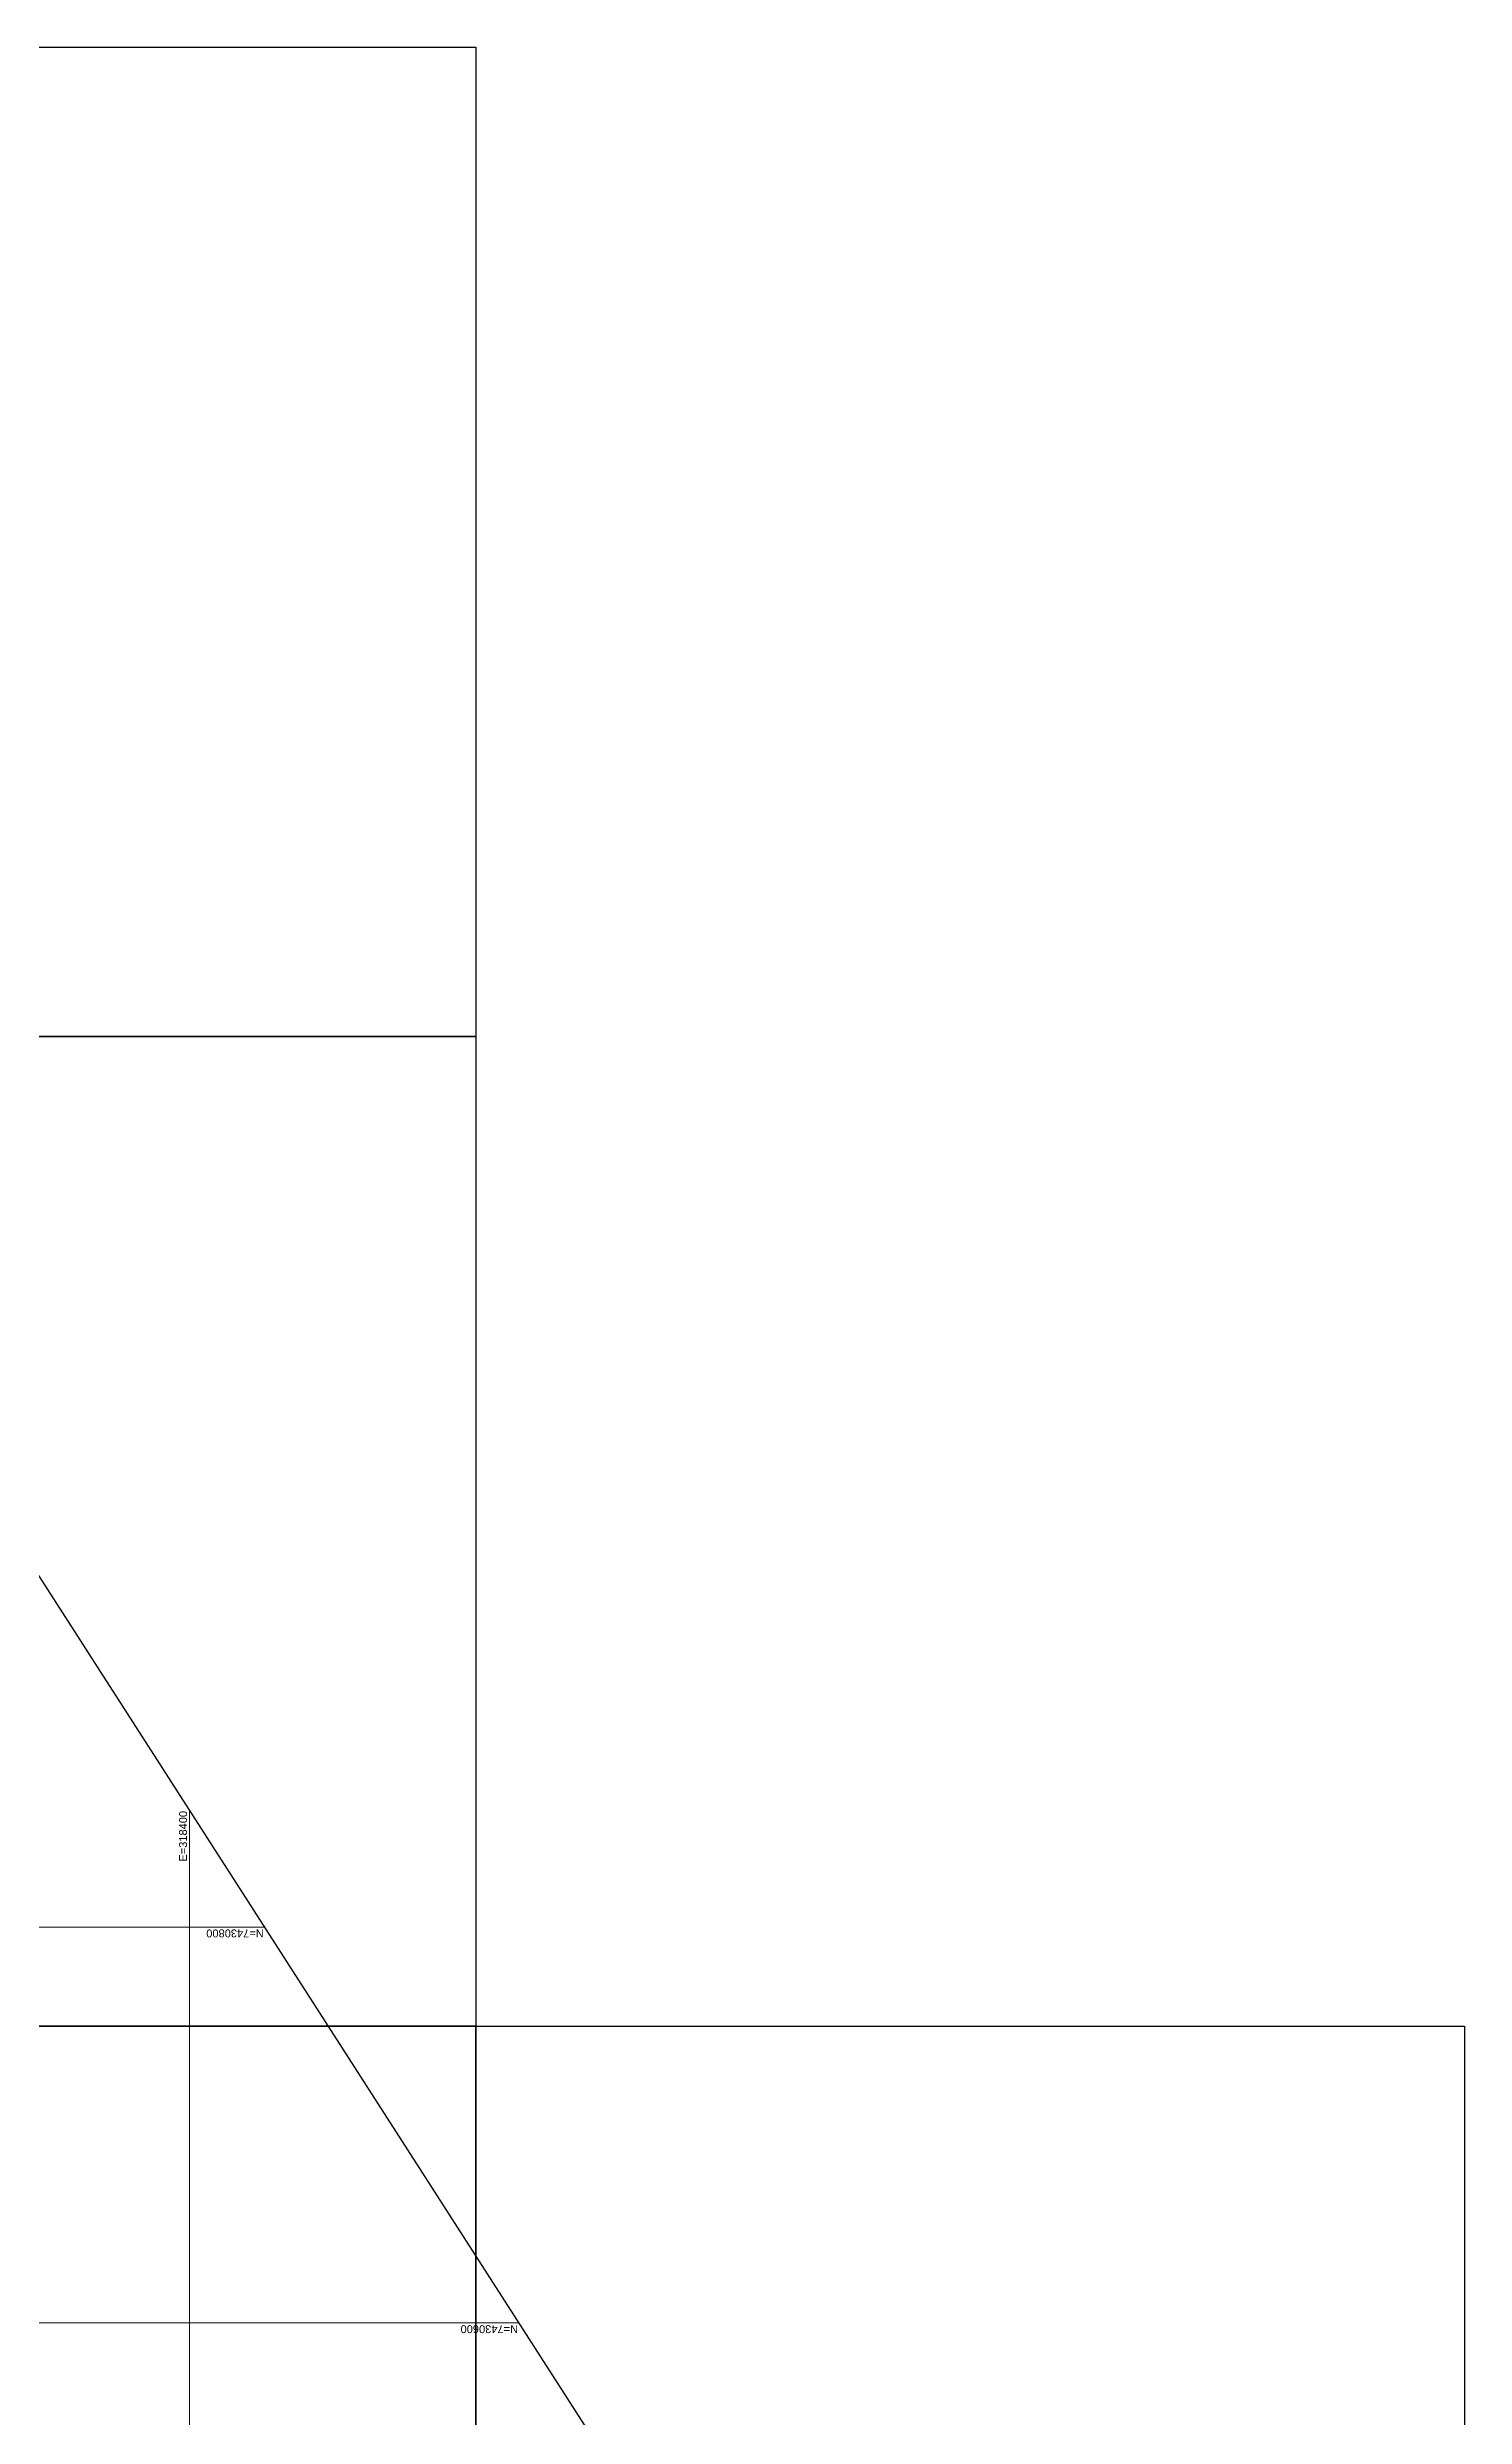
# Model space of a CAD drawing. Header units: metres. Extents: x 307545 to 341809, y 7387092 to 7434457.
# Drawn here: x 318328 to 319045, y 7430553 to 7431750 of the extents above; entities that cross this region are included whole.
import ezdxf
from ezdxf.enums import TextEntityAlignment as Align

# ---------------------------------------------------------------- set-up
doc = ezdxf.new("R2010")
doc.units = ezdxf.units.M
doc.header["$LTSCALE"] = 10
doc.layers.add('A-IMAGENS', color=255, linetype='Continuous')
doc.layers.add('F-SC-MALHA-TXT', color=8, linetype='Continuous')
doc.layers.add('A-VIEWPORTS', color=2, linetype='Continuous', plot=False)
doc.layers.add('F-VT-MALHA', color=8, linetype='Continuous', lineweight=0)
doc.styles.add('Arial', font='arial.ttf')
picture_1 = doc.add_image_def('image37.jpg', size_in_pixel=(5000, 5000))
picture_2 = doc.add_image_def('image40.jpg', size_in_pixel=(5000, 5000))
picture_3 = doc.add_image_def('image41.jpg', size_in_pixel=(5000, 5000))
picture_4 = doc.add_image_def('image62.jpg', size_in_pixel=(5000, 5000))

msp = doc.modelspace()

# ---------------------------------------------------------------- linework, layer by layer
at = {"layer": 'A-VIEWPORTS', "color": 2, "linetype": 'Continuous', "lineweight": -3}
msp.add_lwpolyline([(318372.4, 7429840.8), (317642.4, 7430975.8), (318125.2, 7431286.3), (318855.1, 7430151.3)], close=True, dxfattribs=at)
at = {"layer": 'F-VT-MALHA'}
for p, q in [((318400, 7429858.5), (318400, 7430859)), ((317755.5, 7430800), (318437.9, 7430800)), ((317884.1, 7430600), (318566.5, 7430600))]:
    msp.add_line(p, q, dxfattribs=at)

# ---------------------------------------------------------------- texts
at = {"layer": 'F-SC-MALHA-TXT', "style": 'Arial'}
msp.add_text('E=318400', height=4, rotation=90, dxfattribs=at).set_placement((318400, 7430858.7), align=Align.BOTTOM_RIGHT)
for s, p in [('N=7430800', (318437.6, 7430800)), ('N=7430600', (318566.2, 7430600))]:
    msp.add_text(s, height=4, rotation=180, dxfattribs=at).set_placement(p, align=Align.BOTTOM_LEFT)

# ---------------------------------------------------------------- pictures from other files: only their frames are drawn
at = {"layer": 'A-IMAGENS', "transparency": 33554687}
image = msp.add_image(picture_2, insert=(318044.9, 7431250), size_in_units=(500, 500), dxfattribs=dict(at, brightness=90))
image.dxf.flags = 6
image = msp.add_image(picture_1, insert=(318044.9, 7430750), size_in_units=(500, 500), dxfattribs=dict(at, brightness=90))
image.dxf.flags = 6
image = msp.add_image(picture_3, insert=(318044.9, 7430250), size_in_units=(500, 500), dxfattribs=dict(at, brightness=90))
image.dxf.flags = 6
image = msp.add_image(picture_4, insert=(318544.9, 7430250), size_in_units=(500, 500), dxfattribs=dict(at, brightness=90))
image.dxf.flags = 6

doc.saveas('drawing.dxf')
